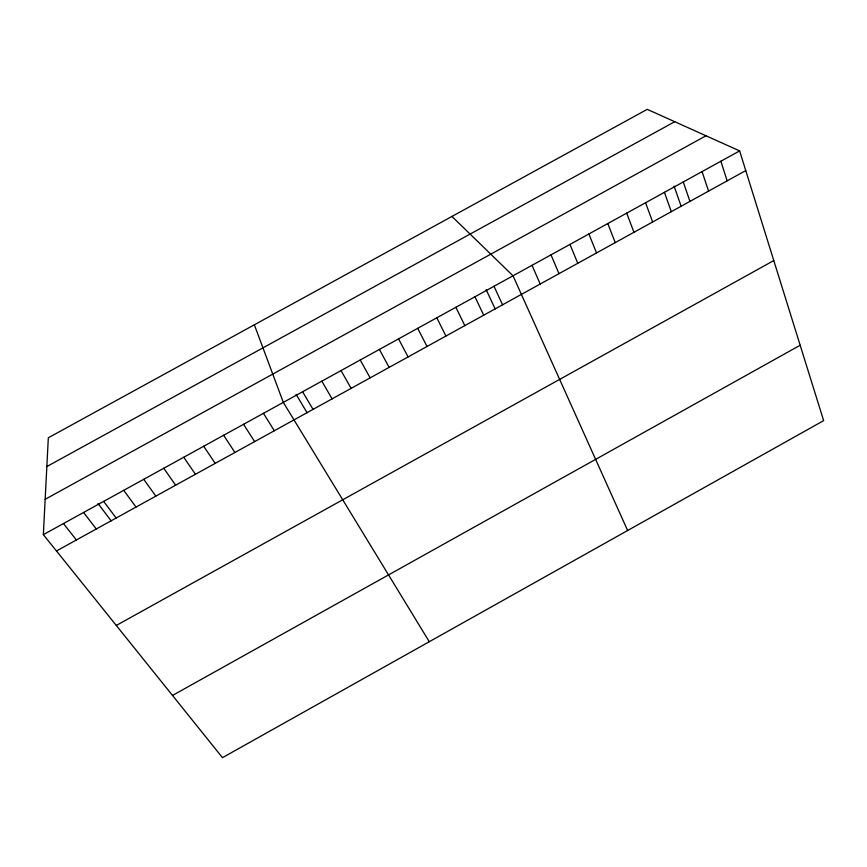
<?xml version="1.0" encoding="UTF-8"?>
<svg xmlns="http://www.w3.org/2000/svg" width="867" height="867" viewBox="0 0 867 867"><rect width="100%" height="100%" fill="white"/><g stroke="black" fill="none" stroke-linecap="round" stroke-linejoin="round"><path stroke-width="1.3" d="M43.35 534.636L48.324 437.781L647.248 109.34L739.627 150.901L823.65 420.625L222.472 757.66L43.35 534.636L739.627 150.901M172.5 695.453L800.165 345.239M116.286 625.454L773.787 260.555M45.16 499.305L705.998 135.772M56.463 550.968L745.761 170.593M46.851 466.544L674.743 121.705M451.945 216.447L513.015 275.793L627.632 530.517M63.475 523.549L76.383 539.978M83.579 512.462L96.28 528.989M98.025 503.521L111.149 520.872M103.661 501.397L116.156 518.022M123.721 490.343L136.011 507.076M143.749 479.31L155.843 496.13M163.755 468.278L175.643 485.195M183.739 457.267L195.422 474.282M203.702 446.267L215.189 463.379M223.643 435.277L234.924 452.487M243.562 424.299L254.638 441.606M263.449 413.331L274.33 430.747M429.284 641.71L283.314 402.386L254.345 324.8M296.091 394.366L307.113 412.735M302.583 391.765L313.063 409.365M321.82 381.166L332.104 398.863M341.034 370.577L351.135 388.362M360.228 360L370.133 377.871M379.41 349.423L389.12 367.402M398.56 338.867L408.075 356.933M417.688 328.333L427.019 346.486M436.795 317.799L445.931 336.049M455.89 307.276L464.831 325.624M474.953 296.763L483.71 315.198M486.149 289.632L495.176 308.955M493.995 286.273L502.557 304.794M532.024 265.313L540.206 284.029M551 254.855L558.998 273.658M569.955 244.407L577.769 263.297M588.899 233.971L596.518 252.947M607.81 223.545L615.245 242.619M626.7 213.13L633.95 232.291M645.579 202.726L652.634 221.985M664.425 192.344L671.307 211.678M674.071 186.058L681.159 206.324M683.261 181.962L689.948 201.393M702.064 171.59L708.577 191.119M720.856 161.24L727.175 180.845"/></g></svg>
